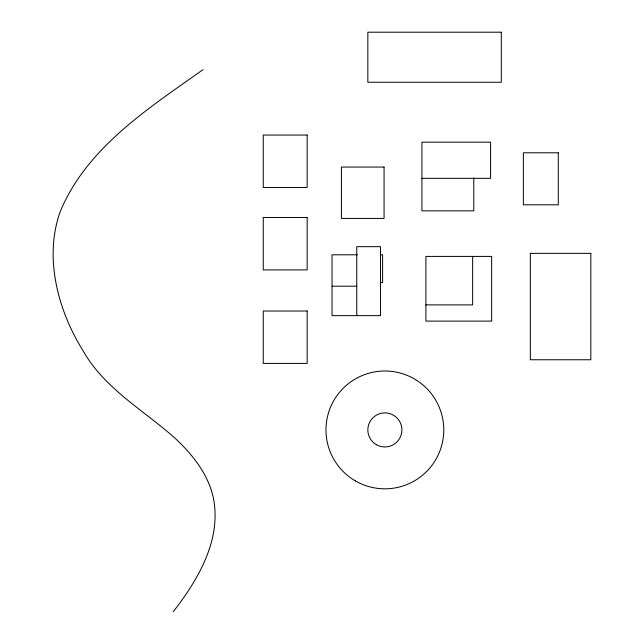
<?xml version="1.0" encoding="UTF-8"?>
<svg xmlns="http://www.w3.org/2000/svg" width="644" height="644" viewBox="0 0 644 644"><rect width="100%" height="100%" fill="white"/><g stroke="black" fill="none" stroke-linecap="round" stroke-linejoin="round"><path stroke-width="0.97" d="M173.188 611.8C197.563 580.397 220.916 541.419 213.776 500.018C209.155 475.216 192.838 454.728 174.79 437.976C143.113 409.866 104.159 388.332 82.762 350.264A210.733 210.733 0 0 1 70.534 327.659C54.096 292.054 46.722 250.033 59.997 212.222C86.312 147.838 148.571 108.361 202.973 69.673M421.925 178.332L490.591 178.332L490.591 142.179L421.925 142.179L421.925 210.838L473.775 210.838L473.775 178.002M357.452 254.791L332.038 254.791L332.038 315.641L380.524 315.641L380.524 246.668L356.752 246.668L356.752 315.641M380.628 254.791L382.608 254.791L382.608 282.644L380.628 282.644M332.038 286.202L356.776 286.202M425.901 304.886L472.64 304.886L472.64 256.409M501.298 32.2L367.845 32.2L367.845 82.247L501.298 82.247L501.298 32.2M307.164 135.055L263.259 135.055L263.259 187.476L307.164 187.476L307.164 135.055M558.292 152.797L523.371 152.797L523.371 204.8L558.292 204.8L558.292 152.797M384.066 167.062L341.417 167.062L341.417 218.437L384.066 218.437L384.066 167.062M307.164 217.479L263.259 217.479L263.259 269.9L307.164 269.9L307.164 217.479M590.822 253.35L530.35 253.35L530.35 359.755L590.822 359.755L590.822 253.35M491.646 256.409L425.901 256.409L425.901 321.106L491.646 321.106L491.646 256.409M307.164 311.012L263.259 311.012L263.259 363.425L307.164 363.425L307.164 311.012M355.424 480.931A58.902 58.902 0 0 0 443.78 429.918A58.902 58.902 0 0 0 355.424 378.905A58.902 58.902 0 0 0 355.424 480.931M376.362 444.674A17.042 17.042 0 0 0 401.92 429.918A17.042 17.042 0 0 0 376.362 415.163A17.042 17.042 0 0 0 376.362 444.674"/></g></svg>
